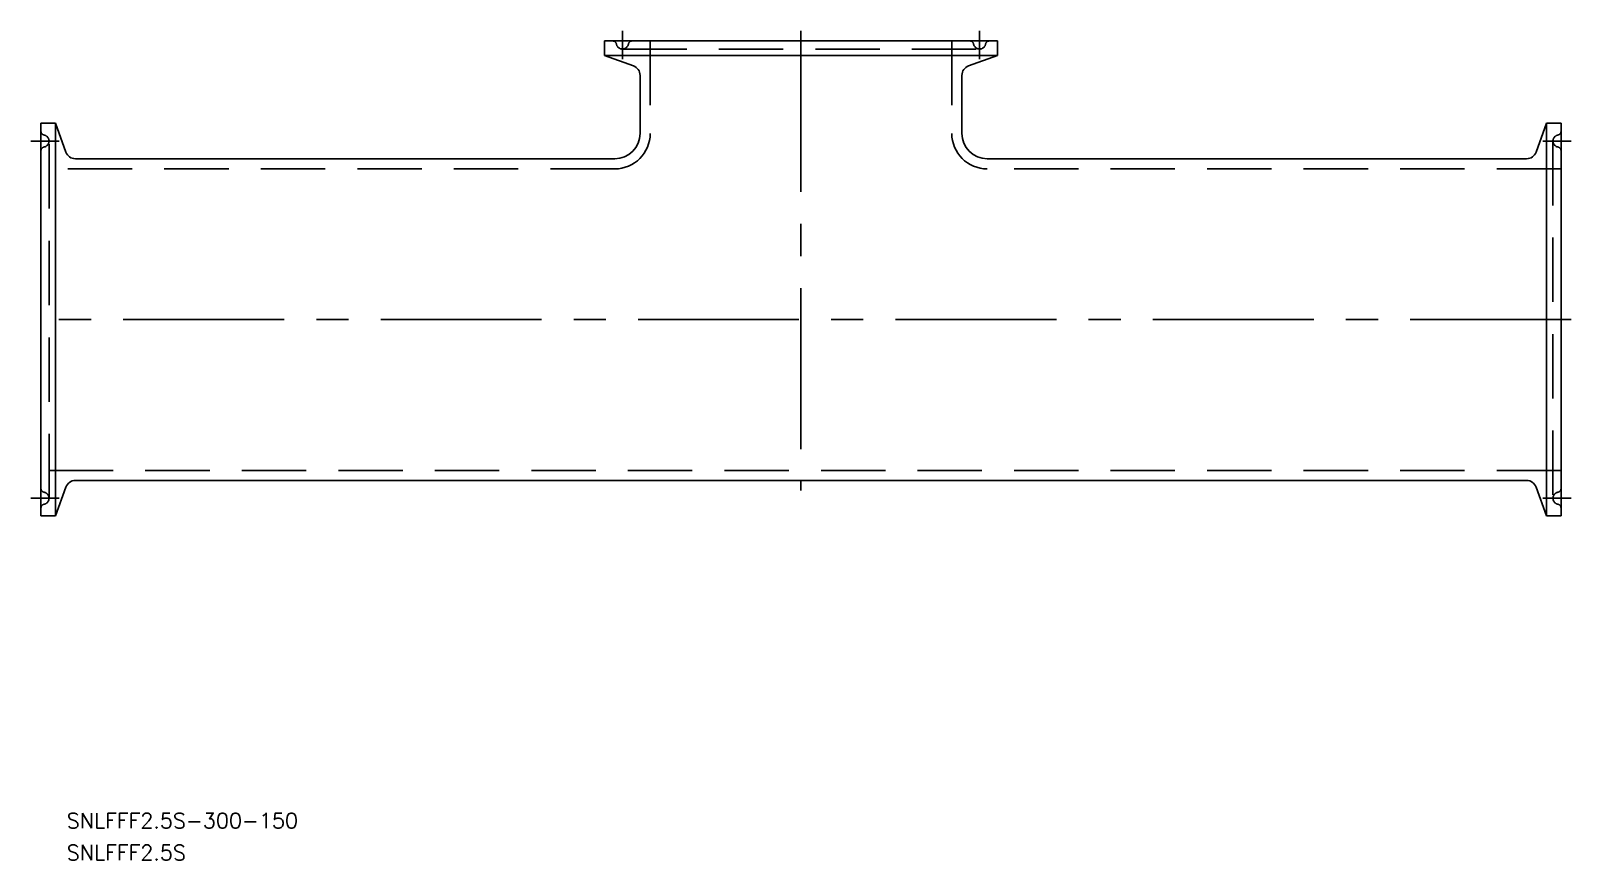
# Model space of a CAD drawing. Extents: x -302 to 2, y -107 to 57.
import ezdxf

# ---------------------------------------------------------------- set-up
doc = ezdxf.new("R2010")
doc.units = 0
doc.linetypes.add('CENTER', pattern=[50.8, 31.75, -6.35, 6.35, -6.35])
doc.linetypes.add('DASHED', pattern=[19.05, 12.7, -6.35])
doc.layers.get('0').update_dxf_attribs({"linetype": 'CONTINUOUS'})
doc.layers.add('CENTER', color=1, linetype='CENTER')
doc.styles.get("Standard").update_dxf_attribs({"font": 'txt.shx', "height": 3, "bigfont": 'bigfont.shx'})

msp = doc.modelspace()

# ---------------------------------------------------------------- linework, layer by layer
at = {"color": 7, "linetype": 'CONTINUOUS'}
for p, q in [((-111.25, 55), (-188.75, 55)), ((-188.75, 55), (-188.75, 52.15)), ((-111.25, 55), (-111.25, 52.15)), ((-111.25, 52.15), (-188.75, 52.15)), ((-188.75, 52.15), (-183.07, 50.08)), ((-111.25, 52.15), (-116.93, 50.08)), ((-181.75, 36.75), (-181.75, 48.2)), ((-118.25, 36.75), (-118.25, 48.2)), ((-300, 38.75), (-300, -38.75)), ((-300, 38.75), (-297.15, 38.75)), ((-297.15, 38.75), (-295.08, 33.07)), ((-297.15, 38.75), (-297.15, -38.75)), ((-2.85, 38.75), (-4.92, 33.07)), ((-2.85, -38.75), (-2.85, 38.75)), ((0, 38.75), (-2.85, 38.75)), ((0, -38.75), (0, 38.75)), ((-293.2, 31.75), (-186.75, 31.75)), ((-113.25, 31.75), (-6.8, 31.75)), ((-297.15, -38.75), (-295.08, -33.07)), ((-293.2, -31.75), (-6.8, -31.75)), ((-2.85, -38.75), (-4.92, -33.07)), ((-300, -38.75), (-297.15, -38.75)), ((0, -38.75), (-2.85, -38.75))]:
    msp.add_line(p, q, dxfattribs=at)
at = {"color": 3, "linetype": 'DASHED'}
for p, q in [((-179.75, 55), (-179.75, 36.75)), ((-120.25, 55), (-120.25, 36.75)), ((-185.25, 53.4), (-114.75, 53.4)), ((-298.4, -35.25), (-298.4, 35.25)), ((-1.6, 35.25), (-1.6, -35.25)), ((-186.75, 29.75), (-300, 29.75)), ((0, 29.75), (-113.25, 29.75)), ((0, -29.75), (-300, -29.75))]:
    msp.add_line(p, q, dxfattribs=at)
for centre, radius, start, end in [((-187.21, 54.2), 0.8, 11.537, 90), ((-183.29, 54.2), 0.8, 90, 168.463), ((-116.71, 54.2), 0.8, 11.537, 90), ((-112.79, 54.2), 0.8, 90, 168.463), ((-185.25, 54.6), 1.2, 191.537, 348.463), ((-114.75, 54.6), 1.2, 191.537, 348.463), ((-299.2, 37.21), 0.8, 180, 258.463), ((-186.75, 36.75), 7, 270, 0), ((-113.25, 36.75), 7, 180, 270), ((-0.8, 37.21), 0.8, 281.537, 360), ((-299.2, 33.29), 0.8, 101.537, 180), ((-299.6, 35.25), 1.2, 281.537, 78.463), ((-0.4, 35.25), 1.2, 101.537, 258.463), ((-0.8, 33.29), 0.8, 0, 78.463), ((-299.2, -33.29), 0.8, 180, 258.463), ((-0.8, -33.29), 0.8, 281.537, 360), ((-299.2, -37.21), 0.8, 101.537, 180), ((-299.6, -35.25), 1.2, 281.537, 78.463), ((-0.4, -35.25), 1.2, 101.537, 258.463), ((-0.8, -37.21), 0.8, 0, 78.463)]:
    msp.add_arc(centre, radius, start, end, dxfattribs=at)
at = {"color": 7, "linetype": 'CONTINUOUS'}
for centre, radius, start, end in [((-183.75, 48.2), 2, 0, 70), ((-116.25, 48.2), 2, 110, 180), ((-186.75, 36.75), 5, 270, 0), ((-113.25, 36.75), 5, 180, 270), ((-293.2, 33.75), 2, 200, 270), ((-6.8, 33.75), 2, 270, 340), ((-293.2, -33.75), 2, 90, 160), ((-6.8, -33.75), 2, 20, 90)]:
    msp.add_arc(centre, radius, start, end, dxfattribs=at)
at = {"layer": 'CENTER', "color": 1, "linetype": 'CENTER'}
for p, q in [((-185.25, 51.4), (-185.25, 57)), ((-150, 57), (-150, -33.75)), ((-114.75, 51.4), (-114.75, 57)), ((-296.4, 35.25), (-302, 35.25)), ((-3.6, 35.25), (2, 35.25)), ((2, 0), (-302, 0)), ((-296.4, -35.25), (-302, -35.25)), ((-3.6, -35.25), (2, -35.25))]:
    msp.add_line(p, q, dxfattribs=at)

# ---------------------------------------------------------------- texts
at = {"color": 7, "linetype": 'CONTINUOUS'}
for s, p in [('SNLFFF2.5S-300-150', (-294.91, -100.37)), ('SNLFFF2.5S', (-294.91, -106.68))]:
    msp.add_text(s, height=3, dxfattribs=at).set_placement(p)

doc.saveas('drawing.dxf')
